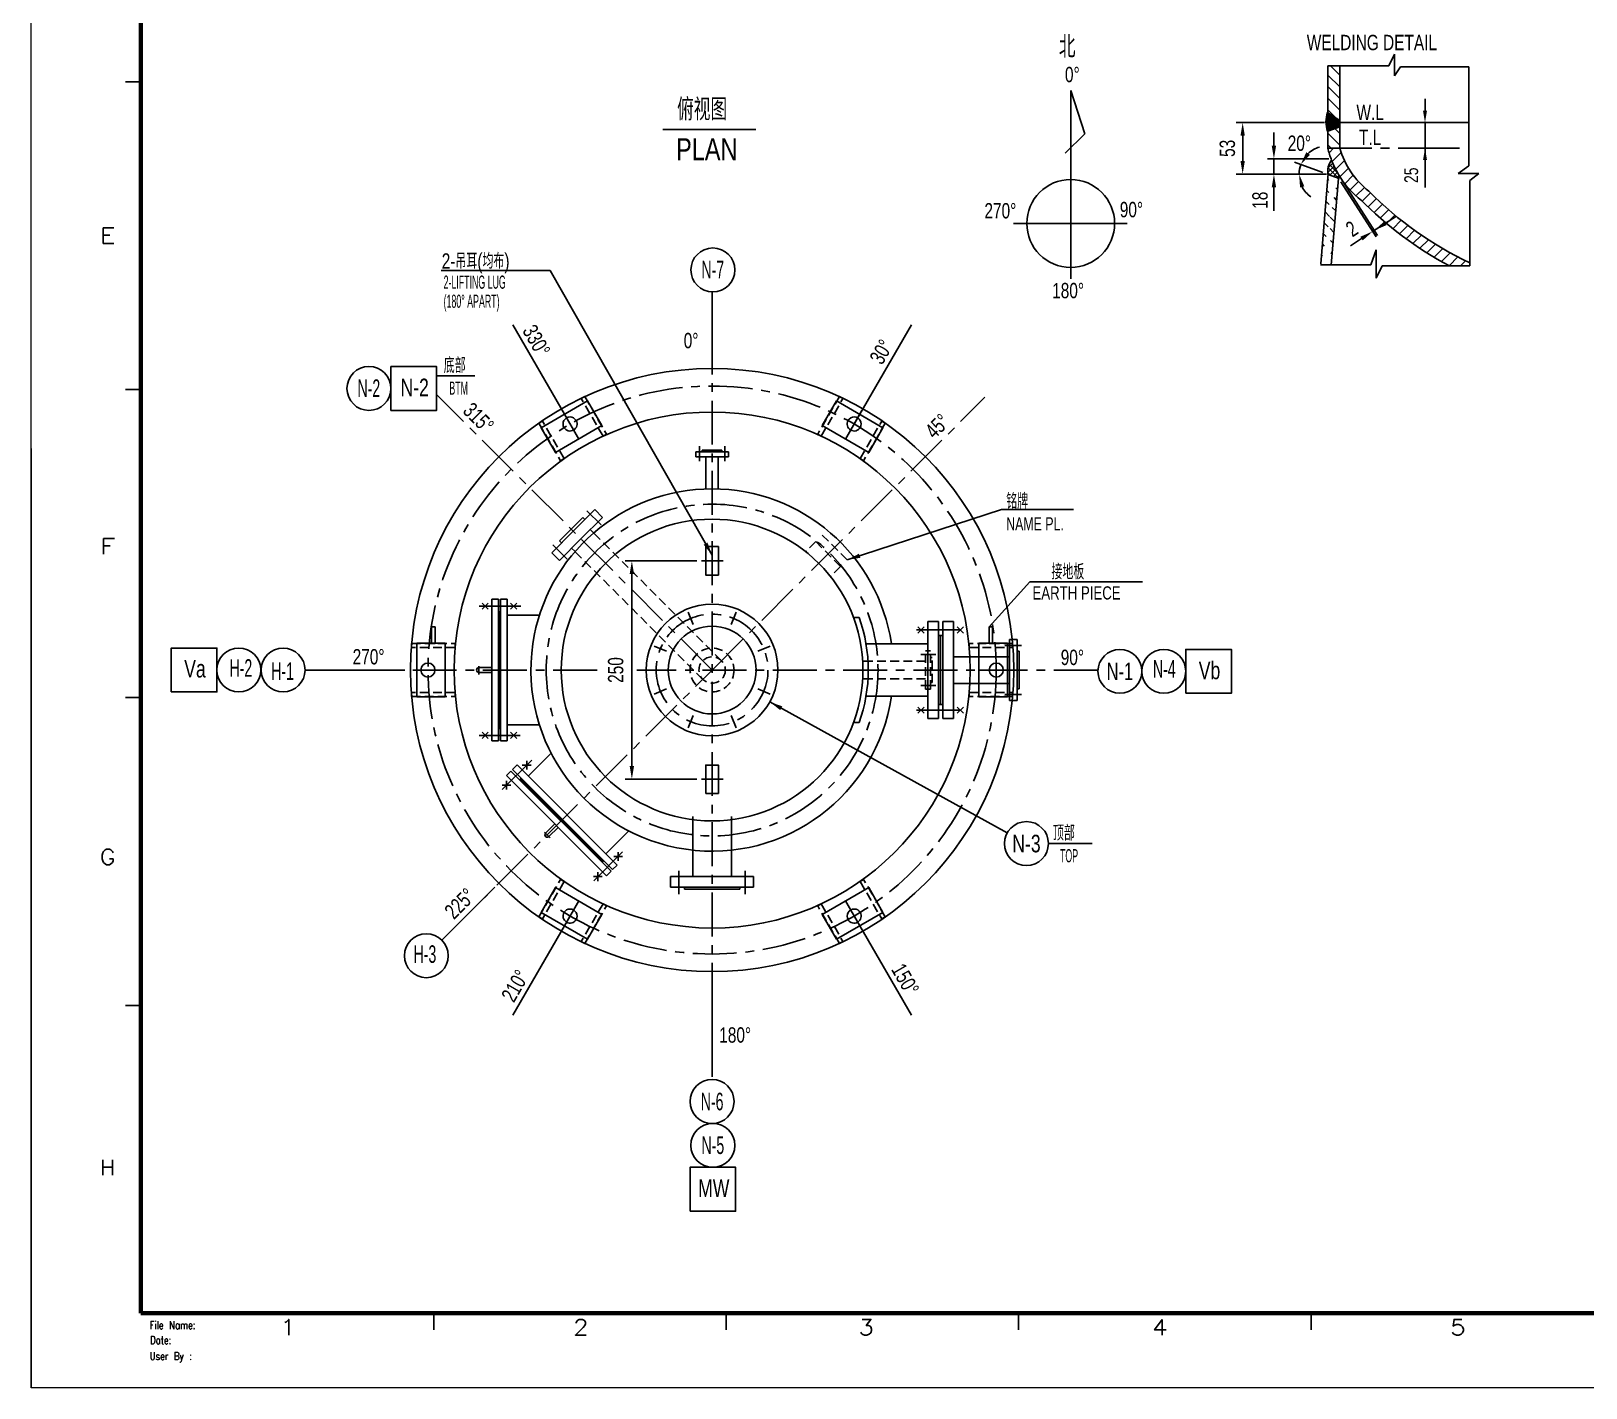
# Model space of a CAD drawing. Extents: x 0 to 841, y 0 to 594.
# Drawn here: x 0 to 354, y 0 to 309 of the extents above; entities that cross this region are included whole.
import ezdxf
from ezdxf.enums import TextEntityAlignment as Align

# ---------------------------------------------------------------- set-up
doc = ezdxf.new("R2010")
doc.units = 0
doc.header["$LTSCALE"] = 8
doc.header["$MEASUREMENT"] = 0
for name, pattern in [('CENTER', [2, 1.25, -0.25, 0.25, -0.25]), ('HIDDEN', [0.375, 0.25, -0.125]), ('PHANTOM', [2.5, 1.25, -0.25, 0.25, -0.25, 0.25, -0.25])]:
    doc.linetypes.add(name, pattern=pattern)
doc.layers.get('0').update_dxf_attribs({"color": 2, "linetype": 'CONTINUOUS'})
doc.layers.get('Defpoints').update_dxf_attribs({"linetype": 'CONTINUOUS'})
for name, color, linetype in [('border', 7, 'CONTINUOUS'), ('CEN', 3, 'CENTER'), ('HID', 4, 'HIDDEN'), ('OT', 1, 'CONTINUOUS'), ('PHAN', 6, 'PHANTOM')]:
    doc.layers.add(name, color=color, linetype=linetype)
doc.styles.add('HZ0', font='TXT.shx', dxfattribs={"width": 0.75, "bigfont": 'hztxt0.shx'})
doc.styles.get("Standard").update_dxf_attribs({"font": 'JDECSTD', "width": 0.75, "bigfont": 'HZDX'})
doc.dimstyles.get("Standard").update_dxf_attribs({"dimtxt": 0.18, "dimasz": 0.18, "dimexe": 0.18, "dimexo": 0.0625, "dimgap": 0.09, "dimtad": 0, "dimtih": 1, "dimtoh": 1, "dimzin": 0, "dimdsep": 46, "dimtxsty": 'Standard', "dimcen": 0.09, "dimadec": 0, "dimazin": 0, "dimtfac": 1, "dimtofl": 0, "dimtmove": 2, "dimatfit": 3, "dimfxl": 0, "dimtolj": 1, "dimarcsym": 0})
pattern_1 = [(135, (1.9731, 69.8357), (-1.325825, -1.325825), [])]

# ---------------------------------------------------------------- blocks, each defined once
blk = doc.blocks.new('*X30')
at = {"color": 0}
for p, q in [((298.28, 128.58), (299.33, 129.62)), ((298.96, 126.6), (301.02, 128.66)), ((299.79, 124.78), (301.79, 126.78)), ((300.76, 123.1), (302.72, 125.05)), ((301.85, 121.54), (303.78, 123.47)), ((303.07, 120.1), (304.99, 122.02)), ((304.4, 118.78), (306.32, 120.7)), ((305.82, 117.55), (307.73, 119.46)), ((307.16, 116.24), (309.07, 118.15)), ((308.52, 114.95), (310.44, 116.86)), ((309.92, 113.7), (311.84, 115.61)), ((311.91, 113.03), (313.27, 114.39)), ((311.35, 112.48), (311.91, 113.03)), ((312.81, 111.28), (314.73, 113.21)), ((314.3, 110.12), (316.23, 112.05)), ((315.82, 108.99), (317.75, 110.92)), ((317.37, 107.89), (319.31, 109.83)), ((318.95, 106.82), (320.9, 108.77)), ((320.56, 105.78), (322.53, 107.74)), ((322.21, 104.78), (324.18, 106.75)), ((323.89, 103.8), (325.87, 105.79)), ((325.6, 102.86), (327.6, 104.86)), ((328.21, 102.82), (329.36, 103.97))]:
    blk.add_line(p, q, dxfattribs=at)
blk = doc.blocks.new('*X29')
at = {"color": 0}
for p, q in [((297.97, 124.03), (299.44, 125.49)), ((298.75, 123.39), (297.97, 124.17)), ((300.42, 122.79), (298.06, 125.14)), ((298.07, 125.18), (299.11, 126.23)), ((300.15, 124.12), (298.31, 125.95)), ((298.5, 123.49), (299.79, 124.78)), ((299.13, 126.2), (298.69, 126.64)), ((299.27, 123.2), (300.16, 124.09)), ((300.05, 122.92), (300.41, 123.28)), ((300.41, 123.28), (300.55, 123.42))]:
    blk.add_line(p, q, dxfattribs=at)
blk = doc.blocks.new('*X28')
at = {"color": 0}
for p, q in [((133.06, 188.92), (134.36, 190.22)), ((133.06, 188.74), (134.46, 190.15)), ((133.06, 188.57), (134.57, 190.08)), ((133.06, 188.4), (134.68, 190.01)), ((134.82, 187.09), (133.06, 188.85)), ((134.69, 187.04), (133.06, 188.68)), ((134.56, 186.99), (133.06, 188.5)), ((133.07, 189.11), (134.25, 190.29)), ((134.95, 187.14), (133.07, 189.02)), ((134.43, 186.95), (133.07, 188.31)), ((133.08, 188.23), (134.79, 189.94)), ((135.08, 187.18), (133.08, 189.19)), ((133.09, 189.3), (134.14, 190.36)), ((133.09, 188.07), (134.89, 189.87)), ((135.21, 187.23), (133.09, 189.35)), ((134.31, 186.9), (133.09, 188.12)), ((133.11, 189.51), (134.04, 190.43)), ((133.11, 187.91), (135, 189.8)), ((135.34, 187.28), (133.11, 189.5)), ((134.18, 186.85), (133.11, 187.92)), ((133.13, 187.76), (135.11, 189.73)), ((135.47, 187.33), (133.14, 189.66)), ((134.05, 186.8), (133.14, 187.71)), ((133.15, 189.72), (133.93, 190.5)), ((133.16, 187.61), (135.21, 189.66)), ((135.59, 187.38), (133.17, 189.81)), ((133.19, 189.94), (133.82, 190.57)), ((133.19, 187.46), (135.32, 189.59)), ((135.72, 187.42), (133.2, 189.95)), ((133.22, 187.32), (135.43, 189.52)), ((135.85, 187.47), (133.23, 190.1)), ((133.25, 190.17), (133.71, 190.64)), ((133.26, 187.18), (135.53, 189.45)), ((135.98, 187.52), (133.27, 190.23)), ((133.3, 187.04), (135.64, 189.38)), ((136.11, 187.57), (133.31, 190.37)), ((133.32, 190.42), (133.61, 190.71)), ((133.34, 186.9), (135.75, 189.31)), ((136.16, 187.7), (133.35, 190.51)), ((136.16, 187.88), (133.39, 190.64)), ((133.39, 186.77), (135.86, 189.24)), ((133.41, 190.69), (133.5, 190.78)), ((133.43, 186.64), (135.96, 189.17)), ((136.16, 188.05), (133.44, 190.77)), ((133.61, 186.64), (136.07, 189.1)), ((136.16, 188.23), (133.81, 190.57)), ((133.89, 186.74), (136.16, 189.01)), ((134.17, 186.85), (136.16, 188.84)), ((136.16, 188.41), (134.32, 190.24)), ((134.45, 186.95), (136.16, 188.66)), ((134.73, 187.06), (136.16, 188.48)), ((136.16, 188.58), (134.83, 189.91)), ((135.01, 187.16), (136.16, 188.31)), ((135.29, 187.26), (136.16, 188.13)), ((136.16, 188.76), (135.33, 189.58)), ((135.57, 187.37), (136.16, 187.95)), ((136.16, 188.94), (135.84, 189.25)), ((135.85, 187.47), (136.16, 187.77)), ((133.92, 186.75), (133.18, 187.49)), ((133.79, 186.71), (133.24, 187.26)), ((133.66, 186.66), (133.31, 187.01)), ((133.53, 186.61), (133.39, 186.75)), ((136.13, 187.58), (136.16, 187.6))]:
    blk.add_line(p, q, dxfattribs=at)
blk = doc.blocks.new('*D35')
at = {"color": 0, "lineweight": -2}
for p, q in [((151.59, 188.34), (135.27, 188.34)), ((136.77, 141.6), (136.77, 185.34)), ((151.59, 138.6), (135.27, 138.6))]:
    blk.add_line(p, q, dxfattribs=at)
at = {"color": 0}
for points in [[(136.27, 185.34), (137.27, 185.34), (136.77, 188.34)], [(136.27, 141.6), (137.27, 141.6), (136.77, 138.6)]]:
    blk.add_solid(points, dxfattribs=at)
at = {"layer": 'Defpoints', "color": 0}
for p in [(136.77, 188.34), (152.59, 188.34), (152.59, 138.6)]:
    blk.add_point(p, dxfattribs=at)
at = {"color": 0, "insert": (133.1, 163.47), "char_height": 3.5, "attachment_point": 5, "rotation": 90}
blk.add_mtext('\\A1;250', dxfattribs=at)

msp = doc.modelspace()

# ---------------------------------------------------------------- hatches: boundary and pattern name
h = msp.add_hatch()
h.set_pattern_fill('ANSI31', color=256, scale=15, angle=90, style=0)
h.set_pattern_definition(pattern_1)
h.paths.add_polyline_path([(297.9186, 301.04), (295.2186, 301.04), (295.2186, 290.376), (297.9186, 288.6198)])
h.paths.add_polyline_path([(297.9186, 287.1565), (295.2186, 286.1553), (295.2186, 282.3045), (297.9186, 282.3045)])
h = msp.add_hatch()
h.set_pattern_fill('ANSI31', color=256, scale=15, angle=90, style=0)
h.set_pattern_definition(pattern_1)
edge = h.paths.add_edge_path()
edge.add_line((295.2982, 276.5386), (293.6073, 255.9725))
edge.add_line((297.6883, 276.3421), (295.9975, 255.776))

# ---------------------------------------------------------------- linework, layer by layer
for p, q in [((295.2186, 301.04), (309.1406, 301.04)), ((309.1406, 301.04), (310.3875, 303.6879)), ((310.3875, 303.6879), (310.3875, 298.7551)), ((310.3875, 298.7551), (311.749, 300.8322)), ((311.749, 300.8322), (327.3152, 300.8322)), ((327.3152, 300.8322), (327.3152, 278.312)), ((295.2186, 290.376), (297.9186, 288.6198)), ((317.3395, 290.8204), (317.3395, 293.5204)), ((294.4868, 288.1314), (274.3268, 288.1314)), ((295.2186, 286.1553), (297.9186, 287.1565)), ((310.8178, 288.1204), (318.6895, 288.1204)), ((317.3395, 288.1204), (317.3395, 276.9045)), ((143.8388, 286.541), (164.9959, 286.541)), ((275.8268, 285.1314), (275.8268, 279.4063)), ((282.9434, 282.8662), (282.9434, 285.8662)), ((295.4554, 279.8662), (281.4434, 279.8662)), ((282.9434, 276.4063), (282.9434, 279.8662)), ((311.7034, 282.3045), (318.6895, 282.3045)), ((294.8743, 276.4063), (274.3268, 276.4063)), ((292.3584, 276.4063), (281.4434, 276.4063)), ((294.1105, 276.7483), (287.6475, 279.1007)), ((317.3395, 276.9045), (317.3395, 273.3204)), ((327.3152, 278.312), (324.9147, 276.5669)), ((324.9147, 276.5669), (329.6012, 276.5669)), ((329.6012, 276.5669), (327.523, 274.9674)), ((282.9434, 273.4063), (282.9434, 268.012)), ((297.6168, 275.4722), (298.0027, 275.7198)), ((298.1568, 274.6305), (306.1963, 262.102)), ((298.5428, 274.8782), (306.5536, 262.3942)), ((327.523, 274.9674), (327.523, 255.5018)), ((305.4048, 263.3354), (310.8405, 266.8235)), ((302.8799, 261.7153), (300.355, 260.0951)), ((304.9843, 255.7095), (306.2312, 259.1573)), ((306.2312, 259.1573), (306.2312, 252.7182)), ((293.5103, 255.7095), (304.9843, 255.7095)), ((306.2312, 252.7182), (307.5927, 255.5018)), ((307.5927, 255.5018), (327.523, 255.5018)), ((118.1946, 254.4438), (93.3196, 254.4438)), ((155.0403, 232.1429), (155.0403, 249.5815)), ((121.4222, 221.7012), (109.6616, 242.0712)), ((188.6584, 221.7012), (200.4191, 242.0712)), ((101.0146, 230.4326), (92.4468, 230.4326)), ((0, 0), (0, 213.9429)), ((237.2784, 200.0237), (220.9474, 200.0237)), ((227.404, 183.5551), (218.1151, 173.2822)), ((227.404, 183.5551), (253.0366, 183.5551)), ((85.1191, 163.4729), (62.3736, 163.4729)), ((241.5847, 123.9606), (231.6065, 123.9606)), ((105.5986, 114.0312), (93.5118, 101.9444)), ((121.4222, 105.2447), (109.6616, 84.8746)), ((188.6584, 105.2447), (200.4191, 84.8746)), ((155.0403, 94.8029), (155.0403, 77.3644))]:
    msp.add_line(p, q)
at = {"color": 1}
msp.add_line((297.6168, 275.4722), (295.2186, 276.345), dxfattribs=at)
for points in [[(81.9132, 222.5936), (92.3065, 222.5936), (92.3065, 232.5858), (81.9132, 232.5858)], [(116.1406, 218.6518), (126.7039, 224.7506), (129.9522, 219.1244), (119.3888, 213.0257)], [(183.3767, 224.7506), (193.9401, 218.6518), (190.6918, 213.0257), (180.1285, 219.1244)], [(91.1735, 173.2822), (91.9655, 173.2822), (91.9655, 169.5081), (91.1735, 169.5081)], [(218.9071, 173.2822), (218.1151, 173.2822), (218.1151, 169.5081), (218.9071, 169.5081)], [(31.9012, 158.4768), (42.2945, 158.4768), (42.2945, 168.4691), (31.9012, 168.4691)], [(87.8041, 157.3742), (87.8041, 169.5717), (94.3006, 169.5717), (94.3006, 157.3742)], [(222.2765, 169.5717), (222.2765, 157.3742), (215.78, 157.3742), (215.78, 169.5717)], [(262.8746, 158.1872), (273.2679, 158.1872), (273.2679, 168.1794), (262.8746, 168.1794)], [(126.7039, 102.1953), (116.1406, 108.2941), (119.3888, 113.9202), (129.9522, 107.8215)], [(193.9401, 108.2941), (183.3767, 102.1953), (180.1285, 107.8215), (190.6918, 113.9202)], [(150.0089, 40.2438), (160.4022, 40.2438), (160.4022, 50.236), (150.0089, 50.236)]]:
    msp.add_lwpolyline(points, close=True)
for centre in [(155.2141, 254.5784), (76.9132, 227.5897), (47.2945, 163.4729), (57.3736, 163.4729), (247.8746, 163.1833), (257.8746, 163.1833), (226.6065, 123.9606), (89.9762, 98.4088), (155.0403, 65.2188), (155.2056, 55.236)]:
    msp.add_circle(centre, 5)
for centre, radius, start, end in [((300.5573, 288.2941), 5.7814, 158.590763, 201.409237), ((295.0501, 276.4063), 6.3778, 105.588332, 132.794166), ((295.0501, 276.4063), 6.3778, 160, 180), ((295.0501, 276.4063), 6.3778, 207.205834, 234.411668)]:
    msp.add_arc(centre, radius, start, end)
for points in [[(316.8895, 290.8204), (317.7895, 290.8204), (317.3395, 288.1204)], [(275.3268, 285.1314), (276.3268, 285.1314), (275.8268, 288.1314)], [(282.4434, 282.8662), (283.4434, 282.8662), (282.9434, 279.8662)], [(291.1337, 280.8096), (290.3009, 281.3631), (289.057, 278.5877)], [(316.8895, 279.6045), (317.7895, 279.6045), (317.3395, 282.3045)], [(275.3268, 279.4063), (276.3268, 279.4063), (275.8268, 276.4063)], [(282.4434, 273.4063), (283.4434, 273.4063), (282.9434, 276.4063)], [(288.892, 273.3729), (289.8639, 273.6081), (288.6724, 276.4063)], [(308.0456, 265.6241), (308.5857, 264.7825), (305.7908, 263.5831)], [(302.6099, 262.1361), (303.1499, 261.2944), (305.4048, 263.3354)]]:
    msp.add_solid(points)
at = {"layer": 'border', "color": 1, "lineweight": 0}
for p, q in [((0, 0), (0, 594.0037)), ((841, 0), (0, 0))]:
    msp.add_line(p, q, dxfattribs=at)
at = {"layer": 'border', "color": 5, "lineweight": 100}
for p, q in [((25, 17), (25, 577.8537)), ((824, 17), (25, 17))]:
    msp.add_line(p, q, dxfattribs=at)
at = {"layer": 'border', "color": 3}
for p, q in [((25, 297.4248), (21.4634, 297.4248)), ((25, 227.3186), (21.4634, 227.3186)), ((25, 157.2124), (21.4634, 157.2124)), ((25, 87.1062), (21.4634, 87.1062)), ((91.6513, 13.2425), (91.6513, 16.7791)), ((158.2343, 13.2425), (158.2343, 16.7791)), ((224.8172, 13.2425), (224.8172, 16.7791)), ((291.4002, 13.2425), (291.4002, 16.7791))]:
    msp.add_line(p, q, dxfattribs=at)
at = {"layer": 'CEN'}
for p, q in [((155.0403, 70.8062), (155.0403, 245.8565)), ((155.0403, 163.4729), (92.3371, 226.1762)), ((155.0403, 163.4729), (217.1622, 225.5948)), ((124.7051, 216.0151), (121.1045, 222.2515)), ((124.7051, 216.0151), (121.1045, 222.2515)), ((185.3756, 216.0151), (189.1483, 222.5497)), ((185.3756, 216.0151), (188.9761, 222.2515)), ((129.7927, 196.501), (126.5547, 199.739)), ((122.0123, 188.7205), (118.7742, 191.9586)), ((152.5943, 188.3409), (157.5461, 188.3409)), ((150.736, 173.8644), (149.576, 176.6649)), ((159.3446, 173.8644), (160.5046, 176.6649)), ((144.6489, 167.7772), (141.8484, 168.9372)), ((165.4318, 167.7772), (168.2323, 168.9372)), ((128.8752, 163.4729), (67.1867, 163.4729)), ((94.3698, 163.4729), (87.1687, 163.4729)), ((94.7053, 103.1379), (155.0403, 163.4729)), ((242.8746, 163.4729), (137.9392, 163.4729)), ((215.7108, 163.4729), (222.912, 163.4729)), ((215.7108, 163.4729), (222.912, 163.4729)), ((144.6489, 159.1687), (141.8484, 158.0086)), ((165.4318, 159.1687), (168.2323, 158.0086)), ((150.736, 153.0815), (149.576, 150.281)), ((159.3446, 153.0815), (160.5046, 150.281)), ((152.5943, 138.605), (157.5461, 138.605)), ((124.7051, 110.9307), (121.1045, 104.6944)), ((124.7051, 110.9307), (121.1045, 104.6944)), ((185.3756, 110.9307), (188.9761, 104.6944)), ((185.3756, 110.9307), (188.9761, 104.6944))]:
    msp.add_line(p, q, dxfattribs=at)
at = {"layer": 'CEN', "extrusion": (0, 0, -1)}
for p, q in [((152.135, 214.4316), (152.135, 211.0233)), ((157.9456, 214.4316), (157.9456, 211.0233)), ((102.0119, 178.0115), (111.5138, 178.0115)), ((201.5678, 172.6016), (212.7157, 172.6016)), ((205.999, 167.0068), (202.5907, 167.0068)), ((221.7101, 169.0273), (225.476, 169.0273)), ((101.9674, 164.3607), (101.9674, 162.4885)), ((205.999, 159.9391), (202.5907, 159.9391)), ((221.7101, 157.9186), (225.476, 157.9186)), ((201.5678, 154.3443), (212.7157, 154.3443)), ((102.0354, 148.5899), (111.3225, 148.5899)), ((107.2632, 136.2565), (113.9821, 142.9754)), ((116.8844, 126.5725), (118.2082, 125.2486)), ((128.084, 115.4689), (134.6511, 122.0359)), ((147.4965, 117.7809), (147.4965, 112.4286)), ((162.5841, 117.7809), (162.5841, 112.4286))]:
    msp.add_line(p, q, dxfattribs=at)
at = {"layer": 'CEN'}
for radius in [64.67, 37.77, 12.72]:
    msp.add_circle((155.0403, 163.4729), radius, dxfattribs=at)
at = {"layer": 'HID'}
for p, q in [((157.1616, 165.5943), (128.0707, 194.6852)), ((178.6199, 192.7094), (176.2691, 190.3585)), ((184.2768, 187.0526), (178.6199, 192.7094)), ((185.7853, 188.561), (180.1284, 194.2179)), ((152.919, 161.3516), (123.8281, 190.4425)), ((184.2768, 187.0526), (181.9259, 184.7017)), ((203.6063, 159.1267), (203.6063, 167.8192)), ((204.7303, 167.8192), (203.6063, 167.8192)), ((204.7303, 159.1267), (204.7303, 167.8192)), ((203.6063, 165.5052), (189.3302, 165.5052)), ((205.1173, 166.3331), (204.7303, 166.3331)), ((205.1173, 160.6128), (205.1173, 166.3331)), ((203.6063, 161.4407), (189.3302, 161.4407)), ((205.1173, 160.6128), (204.7303, 160.6128)), ((204.7303, 159.1267), (203.6063, 159.1267))]:
    msp.add_line(p, q, dxfattribs=at)
for points in [[(125.258, 225.276), (126.0598, 225.7389), (131.0032, 217.1767), (130.2014, 216.7138)], [(184.8227, 225.276), (184.0208, 225.7389), (179.0775, 217.1767), (179.8793, 216.7138)], [(116.4085, 220.1667), (115.6067, 219.7038), (120.55, 211.1416), (121.3519, 211.6045)], [(193.6721, 220.1667), (194.474, 219.7038), (189.5306, 211.1416), (188.7288, 211.6045)], [(86.6262, 168.5822), (86.6262, 169.5081), (96.5129, 169.5081), (96.5129, 168.5822)], [(223.4545, 168.5822), (223.4545, 169.5081), (213.5677, 169.5081), (213.5677, 168.5822)], [(86.6262, 158.3637), (86.6262, 157.4378), (96.5129, 157.4378), (96.5129, 158.3637)], [(223.4545, 158.3637), (223.4545, 157.4378), (213.5677, 157.4378), (213.5677, 158.3637)], [(116.4085, 106.7792), (115.6067, 107.2421), (120.55, 115.8043), (121.3519, 115.3413)], [(193.6721, 106.7792), (194.474, 107.2421), (189.5306, 115.8043), (188.7288, 115.3413)], [(125.258, 101.6699), (126.0598, 101.207), (131.0032, 109.7692), (130.2014, 110.2321)], [(184.8227, 101.6699), (184.0208, 101.207), (179.0775, 109.7692), (179.8793, 110.2321)]]:
    msp.add_lwpolyline(points, close=True, dxfattribs=at)
for radius in [5, 3]:
    msp.add_circle((155.0403, 163.4729), radius, dxfattribs=at)
at = {"layer": 'OT'}
for p, q in [((295.2186, 301.04), (295.2186, 290.376)), ((297.9186, 301.04), (297.9186, 282.3045)), ((236.6777, 252.5165), (236.6777, 295.4512)), ((236.6777, 295.4512), (239.8801, 285.5496)), ((297.9186, 288.1204), (327.3152, 288.1204)), ((239.8801, 285.5496), (235.3967, 281.1396)), ((295.2186, 286.1553), (295.2186, 282.3045)), ((295.2982, 276.5386), (293.6073, 255.9725)), ((297.6883, 276.3421), (295.9975, 255.776)), ((223.6644, 265.1639), (249.5454, 265.1639)), ((151.3226, 213.1629), (151.3226, 212.0389)), ((158.7581, 213.1629), (151.3226, 213.1629)), ((152.8087, 213.5499), (152.8087, 213.1629)), ((157.2719, 213.5499), (152.8087, 213.5499)), ((157.2719, 213.5499), (157.2719, 213.1629)), ((158.7581, 213.1629), (158.7581, 212.0389)), ((158.7581, 212.0389), (151.3226, 212.0389)), ((153.6366, 212.0389), (153.6366, 204.699)), ((156.4441, 212.0389), (156.4441, 204.699)), ((128.3404, 199.9961), (123.4288, 195.0845)), ((125.1861, 193.3271), (130.0977, 198.2387)), ((130.0977, 198.2387), (128.3404, 199.9961)), ((118.5172, 190.1729), (123.4288, 195.0845)), ((120.317, 192.8841), (122.9731, 195.5402)), ((125.6292, 198.1963), (122.9731, 195.5402)), ((125.6292, 198.1963), (126.0849, 197.7406)), ((128.0707, 194.6852), (127.3074, 195.4485)), ((125.1861, 193.3271), (120.2745, 188.4155)), ((120.317, 192.8841), (120.7727, 192.4284)), ((123.8281, 190.4425), (123.0648, 191.2058)), ((120.2745, 188.4155), (118.5172, 190.1729)), ((104.0938, 177.3058), (102.6823, 178.7173)), ((102.6823, 177.3058), (104.0938, 178.7173)), ((109.1685, 177.3058), (110.5799, 178.7173)), ((110.5799, 177.3058), (109.1685, 178.7173)), ((188.5188, 175.4308), (187.2417, 175.4308)), ((102.6823, 147.8842), (104.0938, 149.2957)), ((104.0938, 147.8842), (102.6823, 149.2957)), ((110.5799, 147.8842), (109.1685, 149.2957)), ((109.1685, 147.8842), (110.5799, 149.2957)), ((188.5188, 151.5151), (187.2417, 151.5151)), ((113.8208, 141.816), (111.8246, 141.816)), ((112.8227, 140.8179), (112.8227, 142.8141)), ((108.2363, 136.2316), (108.2363, 138.2277)), ((109.2344, 137.2296), (107.2383, 137.2296)), ((134.625, 121.0118), (132.6289, 121.0118)), ((133.6269, 120.0137), (133.6269, 122.0098)), ((129.0405, 115.4274), (129.0405, 117.4235)), ((130.0386, 116.4254), (128.0425, 116.4254)), ((164.4948, 116.4404), (160.5843, 116.4404)), ((161.3268, 114.0644), (160.5843, 114.0644)), ((161.3268, 113.5694), (160.5843, 113.5694))]:
    msp.add_line(p, q, dxfattribs=at)
at = {"layer": 'OT', "extrusion": (0, 0, -1)}
for p, q in [((104.9194, 179.5859), (104.9194, 147.3599)), ((106.3954, 179.5859), (104.9194, 179.5859)), ((106.3954, 179.5859), (106.3954, 147.3599)), ((106.8874, 179.5859), (106.8874, 147.3599)), ((106.8874, 179.5859), (108.3634, 179.5859)), ((108.3634, 179.5859), (108.3634, 147.3599)), ((106.6414, 176.7619), (106.3954, 176.7619)), ((106.6414, 176.7619), (106.6414, 150.184)), ((106.6414, 176.7619), (106.6414, 150.184)), ((106.6414, 176.7619), (106.8874, 176.7619)), ((108.3634, 175.9697), (115.7288, 175.9697)), ((204.1615, 174.5316), (206.5615, 174.5316)), ((204.1615, 152.4143), (204.1615, 174.5316)), ((206.5615, 152.4143), (206.5615, 174.5316)), ((209.9615, 174.5316), (207.5615, 174.5316)), ((207.5615, 152.4143), (207.5615, 174.5316)), ((209.9615, 152.4143), (209.9615, 174.5316)), ((203.2821, 173.3087), (201.8679, 171.8945)), ((203.2821, 171.8945), (201.8679, 173.3087)), ((206.5615, 171.3316), (207.0615, 171.3316)), ((207.5615, 171.3316), (207.0615, 171.3316)), ((207.0615, 155.6143), (207.0615, 171.3316)), ((210.841, 171.8945), (212.2552, 173.3087)), ((210.841, 173.3087), (212.2552, 171.8945)), ((222.7115, 170.4473), (224.4615, 170.4473)), ((222.7115, 156.4986), (222.7115, 170.4473)), ((224.4615, 156.4986), (224.4615, 170.4473)), ((190.0882, 169.4266), (204.1615, 169.4266)), ((209.9615, 166.5103), (222.7115, 166.5103)), ((224.4615, 167.7473), (224.9615, 167.7473)), ((224.9615, 159.1986), (224.9615, 167.7473)), ((101.9674, 164.024), (104.9194, 164.024)), ((101.9674, 162.9219), (104.9194, 162.9219)), ((209.9615, 160.4356), (222.7115, 160.4356)), ((190.0882, 157.5193), (204.1615, 157.5193)), ((222.7115, 156.4986), (224.4615, 156.4986)), ((224.4615, 159.1986), (224.9615, 159.1986)), ((203.2821, 153.6372), (201.8679, 155.0514)), ((203.2821, 155.0514), (201.8679, 153.6372)), ((204.1615, 152.4143), (206.5615, 152.4143)), ((206.5615, 155.6143), (207.0615, 155.6143)), ((207.5615, 155.6143), (207.0615, 155.6143)), ((209.9615, 152.4143), (207.5615, 152.4143)), ((210.841, 153.6372), (212.2552, 155.0514)), ((210.841, 155.0514), (212.2552, 153.6372)), ((106.6414, 150.184), (106.3954, 150.184)), ((106.6414, 150.184), (106.8874, 150.184)), ((108.3634, 150.9761), (115.7288, 150.9761)), ((106.3954, 147.3599), (104.9194, 147.3599)), ((106.8874, 147.3599), (108.3634, 147.3599)), ((109.5975, 140.8173), (110.6412, 141.861)), ((110.6412, 141.861), (133.4284, 119.0738)), ((113.1982, 139.304), (118.4063, 144.5121)), ((109.2496, 140.4694), (108.2059, 139.4257)), ((108.2059, 139.4257), (130.9931, 116.6385)), ((109.2496, 140.4694), (132.0368, 117.6822)), ((109.5975, 140.8173), (132.3847, 118.0301)), ((111.4204, 138.6464), (111.2465, 138.4725)), ((111.4204, 138.6464), (111.5944, 138.8204)), ((111.4204, 138.6464), (130.2138, 119.8531)), ((111.4204, 138.6464), (130.2138, 119.8531)), ((117.1225, 126.3344), (119.2098, 128.4217)), ((117.9018, 125.5551), (119.9891, 127.6425)), ((150.6398, 130.1229), (150.6398, 116.4404)), ((159.4409, 130.1229), (159.4409, 116.4404)), ((130.8713, 121.6308), (136.0795, 126.839)), ((130.2138, 119.8531), (130.0399, 119.6791)), ((130.2138, 119.8531), (130.3878, 120.027)), ((132.0368, 117.6822), (130.9931, 116.6385)), ((132.3847, 118.0301), (133.4284, 119.0738)), ((145.5858, 116.4404), (160.5843, 116.4404)), ((145.5858, 116.4404), (145.5858, 114.0644)), ((145.5858, 114.0644), (160.5843, 114.0644)), ((148.7538, 114.0644), (148.7538, 113.5694)), ((148.7538, 113.5694), (160.5843, 113.5694)), ((161.3268, 114.0644), (164.4948, 114.0644)), ((161.3268, 114.0644), (161.3268, 113.5694)), ((164.4948, 116.4404), (164.4948, 114.0644))]:
    msp.add_line(p, q, dxfattribs=at)
at = {"layer": 'OT'}
for points in [[(153.5911, 191.5711), (156.4895, 191.5711), (156.4895, 185.1107), (153.5911, 185.1107)], [(153.5911, 135.3748), (156.4895, 135.3748), (156.4895, 141.8352), (153.5911, 141.8352)]]:
    msp.add_lwpolyline(points, close=True, dxfattribs=at)
for centre, radius in [((236.6777, 265.1639), 10), ((155.0403, 163.4729), 68.67), ((155.0403, 163.4729), 34.35), ((155.0403, 163.4729), 15), ((155.0403, 163.4729), 10)]:
    msp.add_circle(centre, radius, dxfattribs=at)
for centre, radius, start, end in [((315.7348, 287.0983), 21.0689, 193.151784, 200.992424), ((316.3647, 287.6784), 19.213, 196.242305, 232.123497), ((299.4206, 276.9507), 4.2454, 142.237307, 188.201609), ((315.7348, 287.0983), 21.0689, 200.992424, 210.689712), ((315.7348, 287.0983), 21.0689, 210.689712, 232.507094), ((361.9316, 328.9132), 83.1456, 224.515226, 241.997304), ((361.9316, 328.9132), 80.4456, 224.515226, 244.676783), ((155.0403, 163.4729), 58.75, 177.039936, 177.036513), ((155.0403, 163.4729), 41.25, 8.298565, 171.701454), ((155.0403, 163.4729), 35.55, 340.344244, 19.655756), ((155.0403, 163.4729), 41.25, 171.733628, 351.701454), ((101.9674, 163.4729), 0.551, 90, 270), ((117.5121, 125.9447), 0.551, 135, 315)]:
    msp.add_arc(centre, radius, start, end, dxfattribs=at)
at = {"layer": 'PHAN'}
msp.add_line((295.2186, 282.3045), (327.3152, 282.3045), dxfattribs=at)
at = {"layer": 'PHAN', "linetype": 'Continuous'}
for centre, start, end in [((122.6937, 219.4989), 30, 210), ((122.6937, 219.4989), 210, 30), ((187.3869, 219.4989), 150, 330), ((187.3869, 219.4989), 330, 150), ((90.3471, 163.4729), 90, 270), ((90.3471, 163.4729), 270, 90), ((219.7335, 163.4729), 90, 270), ((219.7335, 163.4729), 270, 90), ((122.6937, 107.447), 150, 330), ((122.6937, 107.447), 330, 150), ((187.3869, 107.447), 30, 210), ((187.3869, 107.447), 210, 30)]:
    msp.add_arc(centre, 1.6, start, end, dxfattribs=at)

# ---------------------------------------------------------------- block references
for name, p in [('*X28', (161.7189, 99.6006)), ('*X30', (-2.7923, 152.6827)), ('*X29', (-2.7923, 152.6827))]:
    msp.add_blockref(name, p)

# ---------------------------------------------------------------- texts
for s, height, width, p in [('北', 5, 0.8, (233.9744, 302.8894)), ('WELDING DETAIL', 3.5, 0.75, (290.4295, 304.6179)), ('0%%D', 3.5, 0.75, (235.3676, 297.3234)), ('俯视图', 5, 0.8, (147.0657, 288.6199)), ('PLAN', 5, 0.8, (146.8394, 279.5734)), ('270%%D', 3.5, 0.75, (217.0354, 266.308)), ('90%%D', 3.5, 0.75, (247.8483, 266.5706)), ('2-吊耳(均布)', 3.5, 0.75, (93.4829, 254.8651)), ('2-LIFTING LUG', 3, 0.5, (93.9131, 250.2987)), ('180%%D', 3.5, 0.75, (232.4548, 248.1351)), ('(180%%d APART)', 3, 0.5, (93.9131, 245.953)), ('0%%D', 3.5, 0.75, (148.5787, 236.7474)), ('底部', 3.5, 0.75, (93.9398, 231.0879)), ('BTM', 3, 0.5, (95.2219, 226.1592)), ('铭牌', 3.5, 0.75, (222.0013, 200.1767)), ('NAME PL.', 3, 0.7, (222.0013, 195.2652)), ('接地板', 3.5, 0.75, (232.2918, 184.1008)), ('EARTH PIECE', 3, 0.75, (227.9781, 179.5301)), ('270%%D', 3.5, 0.75, (73.2035, 164.7488)), ('90%%D', 3.5, 0.75, (234.4032, 164.6052)), ('顶部', 3.5, 0.75, (232.6424, 124.616)), ('TOP', 3, 0.5, (234.2387, 119.6872)), ('180%%D', 3.5, 0.75, (156.6624, 78.6186))]:
    msp.add_text(s, height=height, dxfattribs=dict(width=width)).set_placement(p)
for s, height, width, p in [('W.L', 3.5, 0.75, (304.8553, 290.4366)), ('T.L', 3.5, 0.75, (304.8553, 284.7975)), ('N-7', 4, 0.6, (155.1911, 254.6746)), ('N-2', 4, 0.6, (76.8902, 227.6859)), ('N-2', 4, 0.75, (87.3211, 227.8597)), ('Va', 4, 0.75, (37.3091, 163.7429)), ('H-2', 4, 0.6, (47.7538, 163.9678)), ('H-1', 4, 0.6, (57.2518, 163.2265)), ('N-1', 4, 0.7, (247.8746, 163.1833)), ('N-4', 4, 0.6, (257.9837, 163.7433)), ('Vb', 4, 0.75, (268.2825, 163.4533)), ('N-3', 4, 0.75, (226.6065, 123.9606)), ('H-3', 4, 0.6, (89.6594, 98.7921)), ('N-6', 4, 0.6, (155.0403, 65.2188)), ('N-5', 4, 0.6, (155.2056, 55.236)), ('MW', 4, 0.75, (155.4168, 45.5099))]:
    msp.add_text(s, height=height, dxfattribs=dict(width=width)).set_placement(p, align=Align.MIDDLE)
at = {"width": 0.75}
for s, height, p in [('53', 3.5, (272.3268, 282.2688)), ('25', 3.15, (314.1895, 276.1376)), ('18', 3.5, (279.7539, 270.4489))]:
    msp.add_text(s, height=height, rotation=90, dxfattribs=at).set_placement(p, align=Align.MIDDLE)
msp.add_text('20%%d', height=3.5, dxfattribs=at).set_placement((288.7342, 283.4425), align=Align.MIDDLE_CENTER)
msp.add_text('2', height=3.5, rotation=32.687915, dxfattribs=at).set_placement((300.6765, 263.9538), align=Align.MIDDLE_CENTER)
for s, rotation, p in [('330%%D', 300, (111.7341, 240.7461)), ('30%%D', 60, (193.7412, 232.7693)), ('315%%D', 315, (98.0751, 222.2425)), ('45%%D', 45, (205.6587, 215.8956)), ('225%%D', 45, (96.2708, 106.5077)), ('150%%D', 300, (195.7023, 95.3088)), ('210%%D', 60, (109.8986, 87.5496))]:
    msp.add_text(s, height=3.5, rotation=rotation, dxfattribs=at).set_placement(p)
at = {"layer": 'border', "color": 3, "style": 'HZ0', "width": 1.5}
for s, p, p2 in [('E', (15.6645, 260.6075), (19.2011, 260.6075)), ('F', (15.6645, 189.8758), (19.2011, 189.8758)), ('G', (15.6645, 119.1441), (19.2011, 119.1441)), ('H', (15.6645, 48.4124), (19.2011, 48.4124))]:
    msp.add_text(s, height=3.5366, dxfattribs=at).set_placement(p, p2, align=Align.FIT)
at = {"layer": 'border', "color": 1, "style": 'HZ0', "width": 0.8}
for s, p in [('File Name:', (27.016, 13.409)), ('Date:', (27.0862, 9.9916)), ('User By :', (27.0041, 6.3632))]:
    msp.add_text(s, height=1.76829, dxfattribs=at).set_placement(p)
at = {"layer": 'border', "color": 3, "style": 'HZ0', "oblique": 0.000019}
for s, width, p, p2 in [('1', 3, (56.6999, 12.0447), (60.2365, 12.0447)), ('2', 1.5, (123.397, 12.0447), (126.9336, 12.0447)), ('3', 1.5, (188.3537, 12.0447), (191.8903, 12.0447)), ('4', 1.5, (255.2353, 12.0447), (258.7719, 12.0447)), ('5', 1.5, (323.0795, 12.0447), (326.6161, 12.0447))]:
    msp.add_text(s, height=3.5366, dxfattribs=dict(at, width=width)).set_placement(p, p2, align=Align.FIT)

# ---------------------------------------------------------------- dimensions: what is measured, and where the dimension line sits
dim = msp.add_linear_dim(base=(136.7697, 188.3409), p1=(152.5943, 138.605), p2=(152.5943, 188.3409), angle=90, text='250', dimstyle='Standard', override={"dimtxt": 3.5, "dimasz": 3, "dimexe": 1.5, "dimexo": 1, "dimgap": 1.75, "dimtad": 1, "dimtih": 0, "dimtoh": 0, "dimlfac": 4, "dimzin": 8, "dimcen": -3, "dimadec": 1, "dimtfac": 0.857143, "dimtofl": 1, "dimtmove": 0, "dimatfit": 1})
dim.commit()
dim.dimension.update_dxf_attribs({"geometry": '*D35', "text_midpoint": (133.1043, 163.4729)})

# ---------------------------------------------------------------- leaders
for points in [[(155.0403, 189.635), (118.1946, 254.4438)], [(185.7853, 188.561), (220.9474, 200.0237)], [(168.167, 156.2141), (222.229, 126.3766)]]:
    msp.add_leader(points, dimstyle='Standard', override={"dimtxt": 3.5, "dimasz": 3, "dimexe": 1.5, "dimexo": 1, "dimgap": 1.75, "dimtad": 0, "dimtih": 0, "dimtoh": 0, "dimlfac": 4, "dimzin": 8, "dimcen": -3, "dimadec": 1, "dimtfac": 0.857143, "dimtofl": 1, "dimtmove": 0, "dimatfit": 1})

doc.saveas('drawing.dxf')
